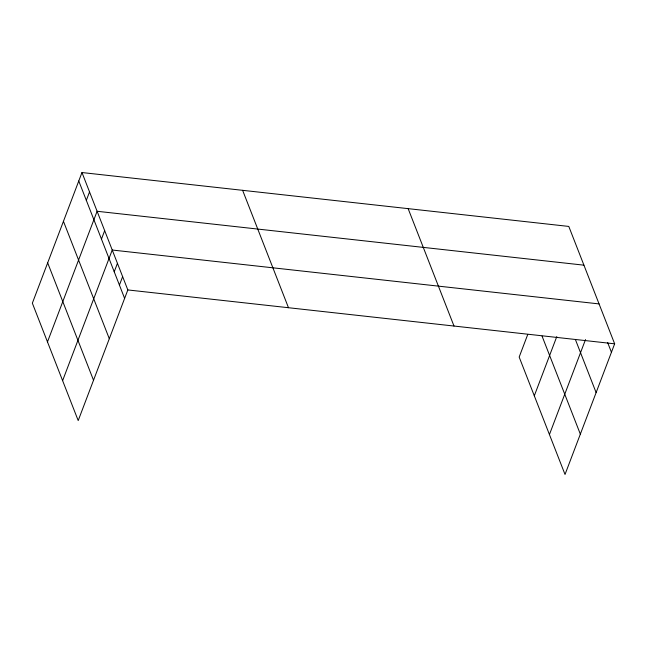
<?xml version="1.0" encoding="UTF-8"?>
<svg xmlns="http://www.w3.org/2000/svg" width="647" height="647" viewBox="0 0 647 647"><rect width="100%" height="100%" fill="white"/><g stroke="black" fill="none" stroke-linecap="round" stroke-linejoin="round"><path stroke-width="0.97" d="M81.975 172.539L32.35 303.176L78.206 420.574L127.831 289.937L81.975 172.539L568.794 226.426L614.65 343.824L565.025 474.461L519.169 357.063L527.717 334.556M86.326 200.368L89.537 191.908M47.482 341.915L97.107 211.278L583.926 265.165M101.458 239.107L104.668 230.655M62.613 380.662L112.238 250.025L599.057 303.912M114.228 271.78L117.439 263.329M119.42 285.092L122.631 276.633M534.301 395.802L556.792 336.602M549.432 434.541L585.519 339.554M127.831 289.937L614.65 343.824M607.63 342.522L611.439 352.275M575.49 339.772L596.122 392.6M542.057 336.108L580.343 434.137M408.144 208.641L454 326.039M242.625 190.323L288.481 307.721M78.764 180.99L124.62 298.396M63.446 221.314L109.303 338.713M47.668 262.852L93.524 380.258"/></g></svg>
